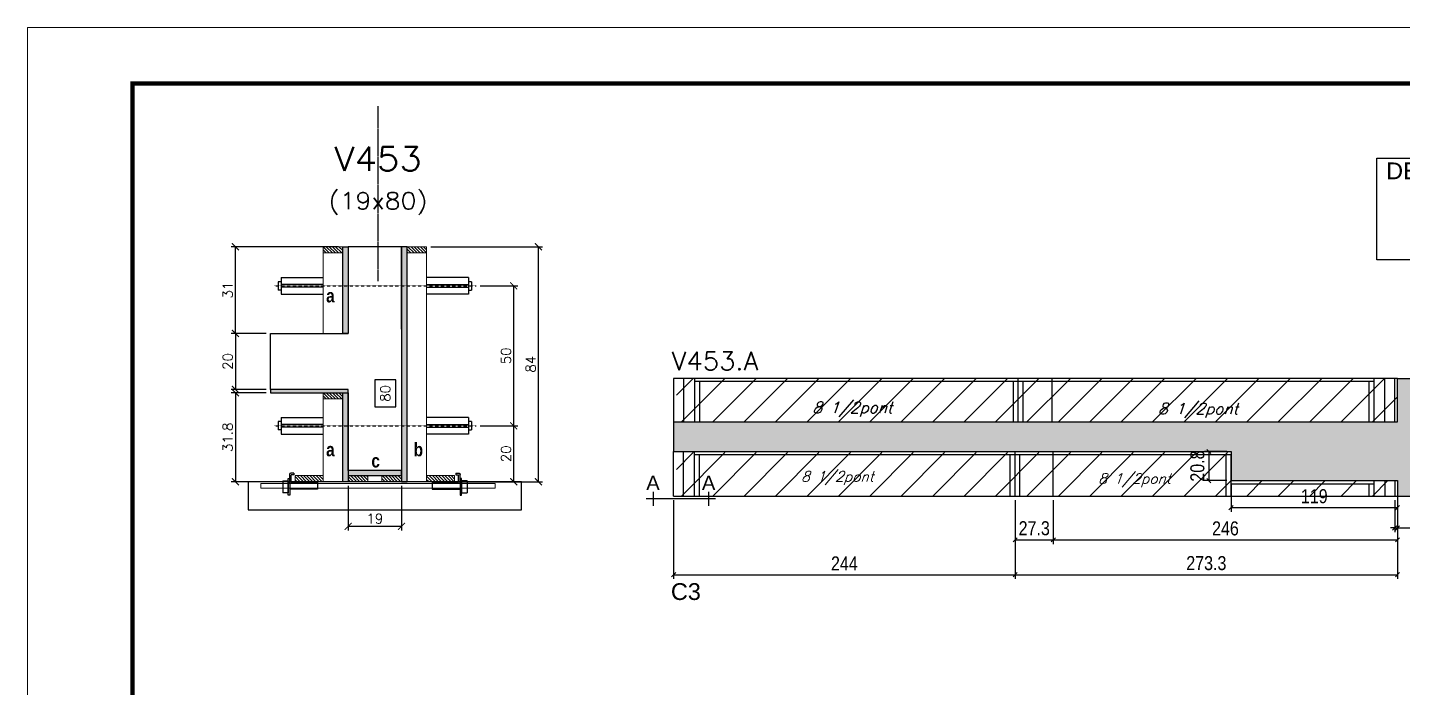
# Model space of a CAD drawing. Extents: x 137137 to 143418, y 10464 to 34486.
# Drawn here: x 138736 to 139718, y 30568 to 31040 of the extents above; entities that cross this region are included whole.
import ezdxf
from ezdxf.enums import TextEntityAlignment as Align

# ---------------------------------------------------------------- set-up
doc = ezdxf.new("R2010")
doc.units = 0
doc.linetypes.add('DASHED', pattern=[0.75, 0.5, -0.25])
doc.linetypes.add('HIDDEN', pattern=[0.375, 0.25, -0.125])
for name, color, linetype in [('5', 5, 'Continuous'), ('barrote', 251, 'Continuous'), ('COTA', 241, 'Continuous'), ('Cota Seção (2x)', 4, 'Continuous'), ('detalhes', 4, 'Continuous'), ('Painéis', 200, 'Continuous'), ('presilha', 1, 'Continuous'), ('Reaproveitamento', 251, 'Continuous'), ('SARR_2.2x7', 40, 'Continuous'), ('SARR_3.5x7', 81, 'Continuous'), ('TENSOR', 3, 'Continuous'), ('texto', 7, 'Continuous'), ('Texto de Titulo', 7, 'Continuous'), ('Texto Qtd Sarr', 242, 'Continuous')]:
    doc.layers.add(name, color=color, linetype=linetype)
for name, color, linetype, lineweight in [('CONCRETO', 251, 'Continuous', 25), ('Folhas', 255, 'Continuous', 9), ('Hachura', 251, 'Continuous', 9), ('Madeira', 126, 'Continuous', 18), ('SARRAFO DE PRESSAO', 251, 'DASHED', 9), ('SCO-___-LAJ', 2, 'Continuous', 0), ('Texto Seção', 7, 'Continuous', 15)]:
    doc.layers.add(name, color=color, linetype=linetype, lineweight=lineweight)
doc.styles.add('ARIAL', font='arial.ttf')
doc.styles.add('COTA TECNICA', font='techl___.ttf', dxfattribs={"height": 10})
doc.styles.add('REGUA-120', font='ROMANS.shx', dxfattribs={"height": 15})
doc.styles.add('Romans', font='romans.shx')
doc.styles.get("Standard").update_dxf_attribs({"font": 'arial.ttf'})
doc.styles.add('TECNICA', font='techb___.ttf', dxfattribs={"height": 10})
doc.dimstyles.new('Cota Seção (2x)', dxfattribs={"dimtxt": 7, "dimasz": 5, "dimexe": 3, "dimexo": 3, "dimgap": 2, "dimtad": 3, "dimdec": 1, "dimlfac": 0.5, "dimzin": 12, "dimdsep": 46, "dimtxsty": 'Romans', "dimblk": 'ARCHTICK', "dimcen": 0, "dimclrd": 4, "dimclre": 4, "dimclrt": 1, "dimadec": 1, "dimazin": 3, "dimtfac": 1, "dimtdec": 1, "dimtmove": 0, "dimatfit": 3, "dimldrblk": 'OBLIQUE', "dimfxl": 1, "dimtolj": 1, "dimtzin": 12, "dimarcsym": 0})
doc.dimstyles.new('Cota Seção interna', dxfattribs={"dimtxt": 7, "dimasz": 6, "dimexe": 0.18, "dimexo": 2, "dimgap": -4, "dimtad": 3, "dimdec": 1, "dimlfac": 0.5, "dimzin": 12, "dimdsep": 46, "dimtxsty": 'Romans', "dimblk": 'ARCHTICK', "dimcen": 0.09, "dimse1": 1, "dimse2": 1, "dimsd1": 1, "dimsd2": 1, "dimclrd": 180, "dimclre": 5, "dimclrt": 1, "dimadec": 0, "dimazin": 3, "dimtfac": 1, "dimtdec": 1, "dimtofl": 0, "dimtmove": 0, "dimatfit": 3, "dimldrblk": 'ARCHTICK', "dimfxl": 1, "dimtolj": 1, "dimtzin": 0, "dimarcsym": 0})
doc.dimstyles.new('PAINEL', dxfattribs={"dimtxt": 10, "dimasz": 3, "dimexe": 3, "dimexo": 3, "dimgap": 3, "dimtad": 1, "dimdec": 1, "dimzin": 12, "dimdsep": 46, "dimtxsty": 'COTA TECNICA', "dimblk1": 'OBLIQUE', "dimblk2": 'OBLIQUE', "dimsah": 1, "dimcen": 0.9, "dimclrd": 4, "dimclre": 4, "dimclrt": 240, "dimadec": 1, "dimazin": 3, "dimtfac": 1, "dimtdec": 1, "dimtmove": 0, "dimatfit": 3, "dimfxl": 1, "dimtolj": 1, "dimtzin": 12, "dimarcsym": 0})
pattern_1 = [(315, (161921.6125, 22485.7321), (1.12253202, 1.12253202), [])]

# ---------------------------------------------------------------- blocks, each defined once
blk = doc.blocks.new('9999999999')
at = {"layer": 'Folhas'}
blk.add_lwpolyline([(98138.98, 34190.21), (99623.98, 34190.21), (99623.98, 35240.21), (98138.98, 35240.21)], close=True, dxfattribs=at)
at = {"layer": 'Folhas', "color": 30, "const_width": 3}
blk.add_lwpolyline([(98213.98, 34230.21), (99583.98, 34230.21), (99583.98, 35200.21), (98213.98, 35200.21)], close=True, dxfattribs=at)
blk = doc.blocks.new('_Oblique')
at = {"color": 0, "linetype": 'ByBlock', "lineweight": -2}
blk.add_line((-0.5, -0.5), (0.5, 0.5), dxfattribs=at)
blk = doc.blocks.new('*D14')
at = {"layer": 'COTA', "color": 4, "lineweight": -2, "ltscale": 25, "transparency": 16777216}
for p, q in [((139712.72, 30702.2), (139712.72, 30679.34)), ((139714.72, 30702.2), (139714.72, 30679.34)), ((139712.72, 30682.34), (139709.72, 30682.34)), ((139712.72, 30682.34), (139714.72, 30682.34)), ((139714.72, 30682.34), (139732.84, 30682.34))]:
    blk.add_line(p, q, dxfattribs=at)
at = {"layer": 'Defpoints', "color": 0, "ltscale": 25, "transparency": 16777216}
for p in [(139712.72, 30705.2), (139714.72, 30705.2), (139714.72, 30682.34)]:
    blk.add_point(p, dxfattribs=at)
at = {"layer": 'COTA', "color": 4, "lineweight": -2, "ltscale": 25, "transparency": 16777216, "xscale": 3, "yscale": 3, "zscale": 3}
blk.add_blockref('_Oblique', (139712.72, 30682.34), dxfattribs=at)
at = {"layer": 'COTA', "color": 4, "lineweight": -2, "ltscale": 25, "transparency": 16777216, "xscale": 3, "yscale": 3, "zscale": 3, "rotation": 180}
blk.add_blockref('_Oblique', (139714.72, 30682.34), dxfattribs=at)
at = {"layer": 'COTA', "color": 240, "ltscale": 25, "transparency": 16777216, "insert": (139726.78, 30690.34), "char_height": 10, "attachment_point": 5, "style": 'COTA TECNICA'}
blk.add_mtext('\\A1;2', dxfattribs=at)
blk = doc.blocks.new('*D16')
at = {"layer": 'COTA', "color": 4, "lineweight": -2, "ltscale": 25, "transparency": 16777216}
for p, q in [((139197.47, 30702.2), (139197.47, 30645.94)), ((139441.47, 30702.2), (139441.47, 30645.94)), ((139197.47, 30648.94), (139441.47, 30648.94))]:
    blk.add_line(p, q, dxfattribs=at)
at = {"layer": 'Defpoints', "color": 0, "ltscale": 25, "transparency": 16777216}
for p in [(139197.47, 30705.2), (139441.47, 30705.2), (139441.47, 30648.94)]:
    blk.add_point(p, dxfattribs=at)
at = {"layer": 'COTA', "color": 4, "lineweight": -2, "ltscale": 25, "transparency": 16777216, "xscale": 3, "yscale": 3, "zscale": 3, "rotation": 180}
blk.add_blockref('_Oblique', (139197.47, 30648.94), dxfattribs=at)
at = {"layer": 'COTA', "color": 4, "lineweight": -2, "ltscale": 25, "transparency": 16777216, "xscale": 3, "yscale": 3, "zscale": 3}
blk.add_blockref('_Oblique', (139441.47, 30648.94), dxfattribs=at)
at = {"layer": 'COTA', "color": 240, "ltscale": 25, "transparency": 16777216, "insert": (139319.47, 30657.01), "char_height": 10, "attachment_point": 5, "style": 'COTA TECNICA'}
blk.add_mtext('\\A1;244', dxfattribs=at)
blk = doc.blocks.new('*D17')
at = {"layer": 'COTA', "color": 4, "lineweight": -2, "ltscale": 25, "transparency": 16777216}
for p, q in [((139441.47, 30702.2), (139441.47, 30670.89)), ((139468.77, 30702.2), (139468.77, 30670.89)), ((139441.47, 30673.89), (139468.77, 30673.89))]:
    blk.add_line(p, q, dxfattribs=at)
at = {"layer": 'Defpoints', "color": 0, "ltscale": 25, "transparency": 16777216}
for p in [(139441.47, 30705.2), (139468.77, 30705.2), (139468.77, 30673.89)]:
    blk.add_point(p, dxfattribs=at)
at = {"layer": 'COTA', "color": 4, "lineweight": -2, "ltscale": 25, "transparency": 16777216, "xscale": 3, "yscale": 3, "zscale": 3, "rotation": 180}
blk.add_blockref('_Oblique', (139441.47, 30673.89), dxfattribs=at)
at = {"layer": 'COTA', "color": 4, "lineweight": -2, "ltscale": 25, "transparency": 16777216, "xscale": 3, "yscale": 3, "zscale": 3}
blk.add_blockref('_Oblique', (139468.77, 30673.89), dxfattribs=at)
at = {"layer": 'COTA', "color": 240, "ltscale": 25, "transparency": 16777216, "insert": (139455.12, 30682.11), "char_height": 10, "attachment_point": 5, "style": 'COTA TECNICA'}
blk.add_mtext('\\A1;27.3', dxfattribs=at)
blk = doc.blocks.new('*D18')
at = {"layer": 'COTA', "color": 4, "lineweight": -2, "ltscale": 25, "transparency": 16777216}
for p, q in [((139468.77, 30702.2), (139468.77, 30670.89)), ((139714.72, 30702.2), (139714.72, 30670.89)), ((139468.77, 30673.89), (139714.72, 30673.89))]:
    blk.add_line(p, q, dxfattribs=at)
at = {"layer": 'Defpoints', "color": 0, "ltscale": 25, "transparency": 16777216}
for p in [(139468.77, 30705.2), (139714.72, 30705.2), (139714.72, 30673.89)]:
    blk.add_point(p, dxfattribs=at)
at = {"layer": 'COTA', "color": 4, "lineweight": -2, "ltscale": 25, "transparency": 16777216, "xscale": 3, "yscale": 3, "zscale": 3, "rotation": 180}
blk.add_blockref('_Oblique', (139468.77, 30673.89), dxfattribs=at)
at = {"layer": 'COTA', "color": 4, "lineweight": -2, "ltscale": 25, "transparency": 16777216, "xscale": 3, "yscale": 3, "zscale": 3}
blk.add_blockref('_Oblique', (139714.72, 30673.89), dxfattribs=at)
at = {"layer": 'COTA', "color": 240, "ltscale": 25, "transparency": 16777216, "insert": (139591.74, 30681.99), "char_height": 10, "attachment_point": 5, "style": 'COTA TECNICA'}
blk.add_mtext('\\A1;246', dxfattribs=at)
blk = doc.blocks.new('*D20')
at = {"layer": 'COTA', "color": 4, "lineweight": -2, "ltscale": 25, "transparency": 16777216}
for p, q in [((139441.47, 30702.2), (139441.47, 30645.94)), ((139714.72, 30702.2), (139714.72, 30645.94)), ((139441.47, 30648.94), (139714.72, 30648.94))]:
    blk.add_line(p, q, dxfattribs=at)
at = {"layer": 'Defpoints', "color": 0, "ltscale": 25, "transparency": 16777216}
for p in [(139441.47, 30705.2), (139714.72, 30705.2), (139714.72, 30648.94)]:
    blk.add_point(p, dxfattribs=at)
at = {"layer": 'COTA', "color": 4, "lineweight": -2, "ltscale": 25, "transparency": 16777216, "xscale": 3, "yscale": 3, "zscale": 3, "rotation": 180}
blk.add_blockref('_Oblique', (139441.47, 30648.94), dxfattribs=at)
at = {"layer": 'COTA', "color": 4, "lineweight": -2, "ltscale": 25, "transparency": 16777216, "xscale": 3, "yscale": 3, "zscale": 3}
blk.add_blockref('_Oblique', (139714.72, 30648.94), dxfattribs=at)
at = {"layer": 'COTA', "color": 240, "ltscale": 25, "transparency": 16777216, "insert": (139578.09, 30657.16), "char_height": 10, "attachment_point": 5, "style": 'COTA TECNICA'}
blk.add_mtext('\\A1;273.3', dxfattribs=at)
blk = doc.blocks.new('*D37')
at = {"layer": 'COTA', "color": 4, "lineweight": -2, "ltscale": 25, "transparency": 16777216}
for p, q in [((139595.72, 30713.2), (139595.72, 30693.9)), ((139714.72, 30713.2), (139714.72, 30693.9)), ((139595.72, 30696.9), (139714.72, 30696.9))]:
    blk.add_line(p, q, dxfattribs=at)
at = {"layer": 'Defpoints', "color": 0, "ltscale": 25, "transparency": 16777216}
for p in [(139595.72, 30716.2), (139714.72, 30716.2), (139714.72, 30696.9)]:
    blk.add_point(p, dxfattribs=at)
at = {"layer": 'COTA', "color": 4, "lineweight": -2, "ltscale": 25, "transparency": 16777216, "xscale": 3, "yscale": 3, "zscale": 3, "rotation": 180}
blk.add_blockref('_Oblique', (139595.72, 30696.9), dxfattribs=at)
at = {"layer": 'COTA', "color": 4, "lineweight": -2, "ltscale": 25, "transparency": 16777216, "xscale": 3, "yscale": 3, "zscale": 3}
blk.add_blockref('_Oblique', (139714.72, 30696.9), dxfattribs=at)
at = {"layer": 'COTA', "color": 240, "ltscale": 25, "transparency": 16777216, "insert": (139655.22, 30704.99), "char_height": 10, "attachment_point": 5, "style": 'COTA TECNICA'}
blk.add_mtext('\\A1;119', dxfattribs=at)
blk = doc.blocks.new('*D40')
at = {"layer": 'COTA', "color": 4, "lineweight": -2, "ltscale": 25, "transparency": 16777216}
for p, q in [((139592.72, 30737), (139576.85, 30737)), ((139579.85, 30737), (139579.85, 30716.2)), ((139592.72, 30716.2), (139576.85, 30716.2))]:
    blk.add_line(p, q, dxfattribs=at)
at = {"layer": 'Defpoints', "color": 0, "ltscale": 25, "transparency": 16777216}
for p in [(139595.72, 30737), (139579.85, 30716.2), (139595.72, 30716.2)]:
    blk.add_point(p, dxfattribs=at)
at = {"layer": 'COTA', "color": 4, "lineweight": -2, "ltscale": 25, "transparency": 16777216, "xscale": 3, "yscale": 3, "zscale": 3}
for p, rotation in [((139579.85, 30737), 90), ((139579.85, 30716.2), 270)]:
    blk.add_blockref('_Oblique', p, dxfattribs=dict(at, rotation=rotation))
at = {"layer": 'COTA', "color": 240, "ltscale": 25, "transparency": 16777216, "insert": (139571.73, 30726.6), "char_height": 10, "attachment_point": 5, "rotation": 90, "style": 'COTA TECNICA'}
blk.add_mtext('\\A1;20.8', dxfattribs=at)
blk = doc.blocks.new('titulo1')
at = {"layer": 'Defpoints', "color": 252, "linetype": 'HIDDEN', "ltscale": 2}
blk.add_line((0, 0), (0, 125), dxfattribs=at)
at = {"layer": 'Defpoints', "style": 'Romans', "oblique": 15}
blk.add_attdef('FOLHA', text='', height=10, dxfattribs=at).set_placement((0, 15.58), align=Align.MIDDLE_CENTER)
at = {"layer": 'Texto Qtd Sarr', "color": 3, "style": 'Romans', "oblique": 15}
for tag, height, p in [('TITULO', 17, (0, 71.45)), ('SEÇÃO', 12, (0, 41.55))]:
    blk.add_attdef(tag, text='', height=height, dxfattribs=at).set_placement(p, align=Align.MIDDLE_CENTER)
blk = doc.blocks.new('_ArchTick')
at = {"color": 0, "linetype": 'ByBlock', "const_width": 0.15}
blk.add_lwpolyline([(-0.5, -0.5), (0.5, 0.5)], dxfattribs=at)
blk = doc.blocks.new('*D1154')
at = {"layer": 'COTA', "color": 4, "lineweight": -2, "transparency": 16777216}
for p, q in [((139023.99, 30883.38), (139103.86, 30883.38)), ((139100.86, 30715.38), (139100.86, 30883.38)), ((139039.59, 30715.38), (139103.86, 30715.38))]:
    blk.add_line(p, q, dxfattribs=at)
at = {"layer": 'Defpoints', "color": 0, "transparency": 16777216}
for p in [(139020.99, 30883.38), (139100.86, 30883.38), (139036.59, 30715.38)]:
    blk.add_point(p, dxfattribs=at)
at = {"layer": 'COTA', "color": 4, "lineweight": -2, "transparency": 16777216, "xscale": 5, "yscale": 5, "zscale": 5}
for p, rotation in [((139100.86, 30883.38), 90), ((139100.86, 30715.38), 270)]:
    blk.add_blockref('_ArchTick', p, dxfattribs=dict(at, rotation=rotation))
at = {"layer": 'COTA', "color": 1, "transparency": 16777216, "insert": (139095.36, 30799.38), "char_height": 7, "attachment_point": 5, "rotation": 90, "style": 'Romans'}
blk.add_mtext('\\A1;84', dxfattribs=at)
blk = doc.blocks.new('*D1155')
at = {"layer": 'Cota Seção (2x)', "color": 180, "lineweight": -2, "transparency": 16777216}
for p, q in [((138998.99, 30788.19), (138983.99, 30788.19)), ((138983.99, 30788.19), (138983.99, 30768.86)), ((138998.99, 30768.86), (138998.99, 30788.19)), ((138983.99, 30768.86), (138998.99, 30768.86))]:
    blk.add_line(p, q, dxfattribs=at)
at = {"layer": 'Defpoints', "color": 0, "transparency": 16777216}
for p in [(139002.99, 30883.38), (139002.99, 30883.38), (139002.99, 30723.38)]:
    blk.add_point(p, dxfattribs=at)
at = {"layer": 'Cota Seção (2x)', "color": 1, "transparency": 16777216, "insert": (138991.49, 30778.53), "char_height": 7, "attachment_point": 5, "rotation": 90, "style": 'Romans'}
blk.add_mtext('\\A1;80', dxfattribs=at)
blk = doc.blocks.new('*D1156')
at = {"layer": 'COTA', "color": 4, "lineweight": -2, "transparency": 16777216}
for p, q in [((138906.39, 30821.38), (138881.34, 30821.38)), ((138884.34, 30821.38), (138884.34, 30781.38)), ((138906.39, 30781.38), (138881.34, 30781.38))]:
    blk.add_line(p, q, dxfattribs=at)
at = {"layer": 'Defpoints', "color": 0, "transparency": 16777216}
for p in [(138909.39, 30821.38), (138884.34, 30781.38), (138909.39, 30781.38)]:
    blk.add_point(p, dxfattribs=at)
at = {"layer": 'COTA', "color": 4, "lineweight": -2, "transparency": 16777216, "xscale": 5, "yscale": 5, "zscale": 5}
for p, rotation in [((138884.34, 30821.38), 90), ((138884.34, 30781.38), 270)]:
    blk.add_blockref('_ArchTick', p, dxfattribs=dict(at, rotation=rotation))
at = {"layer": 'COTA', "color": 1, "transparency": 16777216, "insert": (138878.84, 30801.38), "char_height": 7, "attachment_point": 5, "rotation": 90, "style": 'Romans'}
blk.add_mtext('\\A1;20', dxfattribs=at)
blk = doc.blocks.new('*D1157')
at = {"layer": 'COTA', "color": 4, "lineweight": -2, "transparency": 16777216}
for p, q in [((138906.39, 30778.98), (138881.34, 30778.98)), ((138884.34, 30778.98), (138884.34, 30715.38)), ((138928.39, 30715.38), (138881.34, 30715.38))]:
    blk.add_line(p, q, dxfattribs=at)
at = {"layer": 'Defpoints', "color": 0, "transparency": 16777216}
for p in [(138909.39, 30778.98), (138884.34, 30715.38), (138931.39, 30715.38)]:
    blk.add_point(p, dxfattribs=at)
at = {"layer": 'COTA', "color": 4, "lineweight": -2, "transparency": 16777216, "xscale": 5, "yscale": 5, "zscale": 5}
for p, rotation in [((138884.34, 30778.98), 90), ((138884.34, 30715.38), 270)]:
    blk.add_blockref('_ArchTick', p, dxfattribs=dict(at, rotation=rotation))
at = {"layer": 'COTA', "color": 1, "transparency": 16777216, "insert": (138878.84, 30747.18), "char_height": 7, "attachment_point": 5, "rotation": 90, "style": 'Romans'}
blk.add_mtext('\\A1;31.8', dxfattribs=at)
blk = doc.blocks.new('PRESILHA METÁLICA 1')
at = {"layer": 'presilha'}
for p, q in [((6, 15.5), (7.5, 15.5)), ((6, -2.5), (6, 15.5)), ((7.5, 10.6), (7.5, 19.9)), ((7.5, 15.5), (7.5, -2.5)), ((12, 21), (8.6, 21)), ((9, 11.6), (9, 18.9)), ((12, 19.5), (9.6, 19.5)), ((12, 21), (12, 19.5)), ((0, 13), (6, 13)), ((0, 13), (0, 0)), ((6, 0), (0, 0)), ((6, 13), (6, 0)), ((37.5, 4.1), (7.5, 4.1)), ((37.5, 11), (9.6, 11)), ((37.5, 11), (37.5, 4.1)), ((7.5, -2.5), (6, -2.5))]:
    blk.add_line(p, q, dxfattribs=at)
for centre, radius, start, end in [((8.6, 19.9), 1.14, 90, 180), ((9.6, 18.9), 0.57, 90, 180), ((9.6, 11.6), 0.57, 180, 270)]:
    blk.add_arc(centre, radius, start, end, dxfattribs=at)
blk = doc.blocks.new('*D1158')
at = {"layer": 'COTA', "color": 4, "lineweight": -2, "transparency": 16777216}
for p, q in [((138964.99, 30712.38), (138964.99, 30680.55)), ((139002.99, 30712.38), (139002.99, 30680.55)), ((138964.99, 30683.55), (139002.99, 30683.55))]:
    blk.add_line(p, q, dxfattribs=at)
at = {"layer": 'Defpoints', "color": 0, "transparency": 16777216}
for p in [(138964.99, 30715.38), (139002.99, 30715.38), (139002.99, 30683.55)]:
    blk.add_point(p, dxfattribs=at)
at = {"layer": 'COTA', "color": 4, "lineweight": -2, "transparency": 16777216, "xscale": 5, "yscale": 5, "zscale": 5, "rotation": 180}
blk.add_blockref('_ArchTick', (138964.99, 30683.55), dxfattribs=at)
at = {"layer": 'COTA', "color": 4, "lineweight": -2, "transparency": 16777216, "xscale": 5, "yscale": 5, "zscale": 5}
blk.add_blockref('_ArchTick', (139002.99, 30683.55), dxfattribs=at)
at = {"layer": 'COTA', "color": 1, "transparency": 16777216, "insert": (138983.99, 30689.05), "char_height": 7, "attachment_point": 5, "style": 'Romans'}
blk.add_mtext('\\A1;19', dxfattribs=at)
blk = doc.blocks.new('*D1159')
at = {"layer": 'COTA', "color": 4, "lineweight": -2, "transparency": 16777216}
for p, q in [((139059.3, 30755.38), (139086.19, 30755.38)), ((139083.19, 30715.38), (139083.19, 30755.38)), ((139043.99, 30715.38), (139086.19, 30715.38))]:
    blk.add_line(p, q, dxfattribs=at)
at = {"layer": 'Defpoints', "color": 0, "transparency": 16777216}
for p in [(139056.3, 30755.38), (139083.19, 30755.38), (139040.99, 30715.38)]:
    blk.add_point(p, dxfattribs=at)
at = {"layer": 'COTA', "color": 4, "lineweight": -2, "transparency": 16777216, "xscale": 5, "yscale": 5, "zscale": 5}
for p, rotation in [((139083.19, 30755.38), 90), ((139083.19, 30715.38), 270)]:
    blk.add_blockref('_ArchTick', p, dxfattribs=dict(at, rotation=rotation))
at = {"layer": 'COTA', "color": 1, "transparency": 16777216, "insert": (139077.69, 30735.38), "char_height": 7, "attachment_point": 5, "rotation": 90, "style": 'Romans'}
blk.add_mtext('\\A1;20', dxfattribs=at)
blk = doc.blocks.new('*D1160')
at = {"layer": 'COTA', "color": 4, "lineweight": -2, "transparency": 16777216}
for p, q in [((138957.99, 30883.38), (138881.34, 30883.38)), ((138884.34, 30821.38), (138884.34, 30883.38)), ((138906.39, 30821.38), (138881.34, 30821.38))]:
    blk.add_line(p, q, dxfattribs=at)
at = {"layer": 'Defpoints', "color": 0, "transparency": 16777216}
for p in [(138884.34, 30883.38), (138960.99, 30883.38), (138909.39, 30821.38)]:
    blk.add_point(p, dxfattribs=at)
at = {"layer": 'COTA', "color": 4, "lineweight": -2, "transparency": 16777216, "xscale": 5, "yscale": 5, "zscale": 5}
for p, rotation in [((138884.34, 30883.38), 90), ((138884.34, 30821.38), 270)]:
    blk.add_blockref('_ArchTick', p, dxfattribs=dict(at, rotation=rotation))
at = {"layer": 'COTA', "color": 1, "transparency": 16777216, "insert": (138878.84, 30852.38), "char_height": 7, "attachment_point": 5, "rotation": 90, "style": 'Romans'}
blk.add_mtext('\\A1;31', dxfattribs=at)
blk = doc.blocks.new('*D1161')
at = {"layer": 'COTA', "color": 4, "lineweight": -2, "transparency": 16777216}
for p, q in [((139059.3, 30855.38), (139086.19, 30855.38)), ((139083.19, 30755.38), (139083.19, 30855.38)), ((139059.3, 30755.38), (139086.19, 30755.38))]:
    blk.add_line(p, q, dxfattribs=at)
at = {"layer": 'Defpoints', "color": 0, "transparency": 16777216}
for p in [(139056.3, 30855.38), (139083.19, 30855.38), (139056.3, 30755.38)]:
    blk.add_point(p, dxfattribs=at)
at = {"layer": 'COTA', "color": 4, "lineweight": -2, "transparency": 16777216, "xscale": 5, "yscale": 5, "zscale": 5}
for p, rotation in [((139083.19, 30855.38), 90), ((139083.19, 30755.38), 270)]:
    blk.add_blockref('_ArchTick', p, dxfattribs=dict(at, rotation=rotation))
at = {"layer": 'COTA', "color": 1, "transparency": 16777216, "insert": (139077.69, 30805.38), "char_height": 7, "attachment_point": 5, "rotation": 90, "style": 'Romans'}
blk.add_mtext('\\A1;50', dxfattribs=at)

msp = doc.modelspace()

# ---------------------------------------------------------------- hatches: boundary and pattern name
at = {"layer": 'COTA', "linetype": 'ByBlock'}
h = msp.add_hatch(dxfattribs=at)
h.set_pattern_fill('AR-CONC', color=256, scale=0.03)
h.paths.add_polyline_path([(139903.72, 30737), (140030.72, 30737), (140030.72, 30758.2), (139784.72, 30758.2), (139784.72, 30789.2), (139714.72, 30789.2), (139714.72, 30758.2), (139197.47, 30758.2), (139197.47, 30737), (139595.72, 30737), (139595.72, 30716.2), (139714.72, 30716.2), (139714.72, 30705.2), (139784.72, 30705.2), (139784.72, 30716.2), (139903.72, 30716.2)])
h.paths.add_polyline_path([(139927.98, 30709.89), (139927.98, 30743.83), (139907.4, 30743.83), (139907.4, 30709.89)], flags=25)
h.paths.add_polyline_path([(139581.55, 30709.89), (139581.55, 30743.83), (139560.97, 30743.83), (139560.97, 30709.89)], flags=25)
at = {"layer": 'Hachura'}
h = msp.add_hatch(dxfattribs=at)
h.set_pattern_fill('ANSI31', color=256, scale=0.5, angle=270, style=0)
h.set_pattern_definition([(315, (161921.6125, 22575.7321), (1.12253202, 1.12253202), [])])
h.paths.add_polyline_path([(138960.99, 30878.98), (138960.99, 30883.38), (138946.99, 30883.38), (138946.99, 30878.98)])
h = msp.add_hatch(color=256, dxfattribs=at)
h.dxf.hatch_style = 1
h.paths.add_polyline_path([(138960.99, 30883.38), (138964.99, 30883.38), (138964.99, 30821.38), (138960.99, 30821.38)])
h = msp.add_hatch(color=256, dxfattribs=at)
h.dxf.hatch_style = 1
h.paths.add_polyline_path([(139006.99, 30883.38), (139002.99, 30883.38), (139002.99, 30715.38), (139006.99, 30715.38)])
h = msp.add_hatch(dxfattribs=at)
h.set_pattern_fill('ANSI31', color=256, scale=0.5, angle=270, style=0)
h.set_pattern_definition([(315, (161921.6125, 22575.7321), (1.12253202, 1.12253202), [])])
h.paths.add_polyline_path([(139006.99, 30878.98), (139006.99, 30883.38), (139020.99, 30883.38), (139020.99, 30878.98)])
h = msp.add_hatch(color=256, dxfattribs=at)
h.dxf.hatch_style = 1
h.paths.add_polyline_path([(138964.99, 30778.98), (138964.99, 30781.38), (138909.39, 30781.38), (138909.39, 30778.98)])
h = msp.add_hatch(dxfattribs=at)
h.set_pattern_fill('ANSI31', color=256, scale=0.5, angle=270, style=0)
h.set_pattern_definition([(315, (161921.6125, 22471.3321), (1.12253202, 1.12253202), [])])
h.paths.add_polyline_path([(138960.99, 30774.58), (138960.99, 30778.98), (138946.99, 30778.98), (138946.99, 30774.58)])
h = msp.add_hatch(color=256, dxfattribs=at)
h.dxf.hatch_style = 1
h.paths.add_polyline_path([(138960.99, 30778.98), (138964.99, 30778.98), (138964.99, 30715.38), (138960.99, 30715.38)])
h = msp.add_hatch(color=256, dxfattribs=at)
h.dxf.hatch_style = 1
h.paths.add_polyline_path([(139002.99, 30719.78), (139002.99, 30723.38), (138964.99, 30723.38), (138964.99, 30719.78)])
h = msp.add_hatch(dxfattribs=at)
h.set_pattern_fill('ANSI31', color=256, scale=0.5, angle=270, style=0)
h.set_pattern_definition(pattern_1)
h.paths.add_polyline_path([(138926.99, 30715.38), (138926.99, 30719.78), (138946.99, 30719.78), (138946.99, 30715.38)])
h = msp.add_hatch(dxfattribs=at)
h.set_pattern_fill('ANSI31', color=256, scale=0.5, angle=270, style=0)
h.set_pattern_definition(pattern_1)
h.paths.add_polyline_path([(138964.99, 30715.38), (138964.99, 30719.78), (138978.99, 30719.78), (138978.99, 30715.38)])
h = msp.add_hatch(dxfattribs=at)
h.set_pattern_fill('ANSI31', color=256, scale=0.5, angle=270, style=0)
h.set_pattern_definition(pattern_1)
h.paths.add_polyline_path([(139002.99, 30715.38), (139002.99, 30719.78), (138988.99, 30719.78), (138988.99, 30715.38)])
h = msp.add_hatch(dxfattribs=at)
h.set_pattern_fill('ANSI31', color=256, scale=0.5, angle=270, style=0)
h.set_pattern_definition(pattern_1)
h.paths.add_polyline_path([(139040.99, 30715.38), (139040.99, 30719.78), (139020.99, 30719.78), (139020.99, 30715.38)])
at = {"layer": 'Reaproveitamento', "linetype": 'ByBlock'}
h = msp.add_hatch(dxfattribs=at)
h.set_pattern_fill('ANSI31', color=256, scale=5)
h.set_pattern_definition([(45, (-1422.748, -2261.598), (-11.2253202, 11.2253202), [])])
h.paths.add_polyline_path([(139714.72, 30758.2), (139714.72, 30789.2), (139299.47, 30789.2), (139199.47, 30789.2), (139199.47, 30758.2), (139299.47, 30758.2)])
h = msp.add_hatch(dxfattribs=at)
h.set_pattern_fill('ANSI31', color=256, scale=5)
h.set_pattern_definition([(45, (-1422.748, -2314.598), (-11.2253202, 11.2253202), [])])
h.paths.add_polyline_path([(139714.72, 30716.2), (139595.72, 30716.2), (139595.72, 30736.2), (139299.47, 30736.2), (139199.47, 30736.2), (139199.47, 30705.2), (139299.47, 30705.2), (139714.72, 30705.2)])

# ---------------------------------------------------------------- linework, layer by layer
at = {"ltscale": 3}
for p, q in [((138916.99, 30861.38), (138916.99, 30849.38)), ((138916.99, 30861.38), (138946.99, 30861.38)), ((139050.99, 30861.38), (139020.99, 30861.38)), ((139050.99, 30861.38), (139050.99, 30849.38)), ((138914.99, 30858.38), (138914.99, 30852.38)), ((138916.99, 30858.38), (138914.99, 30858.38)), ((138916.99, 30852.38), (138914.99, 30852.38)), ((138946.99, 30856.38), (138916.99, 30856.38)), ((138946.99, 30854.38), (138916.99, 30854.38)), ((139020.99, 30856.38), (139050.99, 30856.38)), ((139020.99, 30854.38), (139050.99, 30854.38)), ((139052.99, 30858.38), (139050.99, 30858.38)), ((139050.99, 30852.38), (139052.99, 30852.38)), ((139052.99, 30858.38), (139052.99, 30852.38)), ((138916.99, 30849.38), (138946.99, 30849.38)), ((139050.99, 30849.38), (139020.99, 30849.38)), ((138916.99, 30761.38), (138916.99, 30749.38)), ((138916.99, 30761.38), (138946.99, 30761.38)), ((139050.99, 30761.38), (139020.99, 30761.38)), ((139050.99, 30761.38), (139050.99, 30749.38)), ((138914.99, 30758.38), (138914.99, 30752.38)), ((138916.99, 30758.38), (138914.99, 30758.38)), ((138916.99, 30752.38), (138914.99, 30752.38)), ((138946.99, 30756.38), (138916.99, 30756.38)), ((138946.99, 30754.38), (138916.99, 30754.38)), ((139020.99, 30756.38), (139050.99, 30756.38)), ((139020.99, 30754.38), (139050.99, 30754.38)), ((139052.99, 30758.38), (139050.99, 30758.38)), ((139050.99, 30752.38), (139052.99, 30752.38)), ((139052.99, 30758.38), (139052.99, 30752.38)), ((138916.99, 30749.38), (138946.99, 30749.38)), ((139050.99, 30749.38), (139020.99, 30749.38))]:
    msp.add_line(p, q, dxfattribs=at)
at = {"linetype": 'ByBlock'}
msp.add_lwpolyline([(139700, 30946.68), (139822.28, 30946.68), (139822.28, 30874.06), (139700, 30874.06)], close=True, dxfattribs=at)
at = {"layer": 'barrote'}
msp.add_lwpolyline([(138893.54, 30695.38), (139088.72, 30695.38), (139088.72, 30715.38), (138893.54, 30715.38)], close=True, dxfattribs=at)
at = {"layer": 'CONCRETO'}
for p, q in [((139002.99, 30883.38), (138964.99, 30883.38)), ((139002.99, 30824.38), (139002.99, 30883.38)), ((139002.99, 30883.38), (139002.99, 30883.38)), ((139002.99, 30883.38), (139002.99, 30723.38)), ((138909.39, 30781.38), (138909.39, 30821.38)), ((138909.39, 30821.38), (138964.99, 30821.38)), ((138964.99, 30781.38), (138909.39, 30781.38)), ((138964.99, 30723.38), (138964.99, 30781.38)), ((139002.99, 30723.38), (138964.99, 30723.38))]:
    msp.add_line(p, q, dxfattribs=at)
at = {"layer": 'COTA', "linetype": 'ByBlock'}
for p, q in [((139714.72, 30789.2), (139784.72, 30789.2)), ((139197.47, 30758.2), (139197.47, 30737)), ((139714.72, 30705.2), (139784.72, 30705.2))]:
    msp.add_line(p, q, dxfattribs=at)
at = {"layer": 'detalhes'}
for p, q in [((139227.27, 30703.27), (139177.9, 30703.27)), ((139182.9, 30708.27), (139182.9, 30698.27)), ((139222.27, 30708.27), (139222.27, 30698.27))]:
    msp.add_line(p, q, dxfattribs=at)
at = {"layer": 'Madeira'}
for points in [[(138960.99, 30878.98), (138960.99, 30883.38), (138946.99, 30883.38), (138946.99, 30878.98)], [(138960.99, 30883.38), (138946.99, 30883.38), (138946.99, 30821.38), (138960.99, 30821.38)], [(139006.99, 30878.98), (139006.99, 30883.38), (139020.99, 30883.38), (139020.99, 30878.98)], [(139006.99, 30883.38), (139020.99, 30883.38), (139020.99, 30715.38), (139006.99, 30715.38)], [(138960.99, 30774.58), (138960.99, 30778.98), (138946.99, 30778.98), (138946.99, 30774.58)], [(138960.99, 30778.98), (138946.99, 30778.98), (138946.99, 30715.38), (138960.99, 30715.38)], [(138926.99, 30715.38), (138926.99, 30719.78), (138946.99, 30719.78), (138946.99, 30715.38)], [(138964.99, 30715.38), (138964.99, 30719.78), (138978.99, 30719.78), (138978.99, 30715.38)], [(139002.99, 30715.38), (139002.99, 30719.78), (138988.99, 30719.78), (138988.99, 30715.38)], [(139040.99, 30715.38), (139040.99, 30719.78), (139020.99, 30719.78), (139020.99, 30715.38)]]:
    msp.add_lwpolyline(points, close=True, dxfattribs=at)
at = {"layer": 'Painéis', "ltscale": 25}
for p, q in [((139714.72, 30789.2), (139197.47, 30789.2)), ((139197.47, 30789.2), (139197.47, 30758.2)), ((139443.47, 30789.2), (139443.47, 30758.2)), ((139468.03, 30758.2), (139468.03, 30789.2)), ((139712.72, 30758.2), (139712.72, 30789.2)), ((139714.72, 30758.2), (139714.72, 30789.2)), ((139197.47, 30758.2), (139714.72, 30758.2))]:
    msp.add_line(p, q, dxfattribs=at)
at = {"layer": 'Painéis'}
for p, q in [((139197.47, 30737), (139595.72, 30737)), ((139197.47, 30705.2), (139197.47, 30737)), ((139441.47, 30705.2), (139441.47, 30737)), ((139468.77, 30705.2), (139468.77, 30737)), ((139595.72, 30737), (139595.72, 30716.2)), ((139595.72, 30716.2), (139714.72, 30716.2)), ((139712.72, 30716.2), (139712.72, 30705.2)), ((139714.72, 30716.2), (139714.72, 30705.2)), ((139197.47, 30705.2), (139595.72, 30705.2)), ((139595.72, 30705.2), (139714.72, 30705.2))]:
    msp.add_line(p, q, dxfattribs=at)
for points in [[(138960.99, 30883.38), (138964.99, 30883.38), (138964.99, 30821.38), (138960.99, 30821.38)], [(139006.99, 30883.38), (139002.99, 30883.38), (139002.99, 30715.38), (139006.99, 30715.38)], [(138964.99, 30778.98), (138964.99, 30781.38), (138909.39, 30781.38), (138909.39, 30778.98)], [(138960.99, 30778.98), (138964.99, 30778.98), (138964.99, 30715.38), (138960.99, 30715.38)], [(139002.99, 30719.78), (139002.99, 30723.38), (138964.99, 30723.38), (138964.99, 30719.78)]]:
    msp.add_lwpolyline(points, close=True, dxfattribs=at)
at = {"layer": 'SARR_2.2x7', "linetype": 'Continuous'}
for p, q in [((139204.47, 30789.2), (139204.47, 30758.2)), ((139443.47, 30787), (139212.47, 30787)), ((139697.72, 30787), (139443.47, 30787)), ((139705.72, 30758.2), (139705.72, 30789.2)), ((139204.47, 30705.2), (139204.47, 30737)), ((139212.47, 30734.8), (139441.47, 30734.8)), ((139441.47, 30734.8), (139595.72, 30734.8)), ((139595.72, 30714), (139697.72, 30714)), ((139705.72, 30716.2), (139705.72, 30705.2))]:
    msp.add_line(p, q, dxfattribs=at)
at = {"layer": 'SARR_3.5x7'}
for p, q in [((139212.47, 30789.2), (139212.47, 30758.2)), ((139215.97, 30787), (139215.97, 30758.2)), ((139439.97, 30787), (139439.97, 30758.2)), ((139446.97, 30787), (139446.97, 30758.2)), ((139694.22, 30787), (139694.22, 30758.2)), ((139697.72, 30789.2), (139697.72, 30758.2)), ((139212.47, 30705.2), (139212.47, 30737)), ((139215.97, 30705.2), (139215.97, 30734.8)), ((139438.02, 30705.2), (139438.02, 30734.8)), ((139444.92, 30705.2), (139444.92, 30734.8)), ((139592.22, 30705.2), (139592.22, 30734.8)), ((139595.72, 30705.2), (139595.72, 30734.8)), ((139694.22, 30714), (139694.22, 30705.2)), ((139697.72, 30716.2), (139697.72, 30705.2))]:
    msp.add_line(p, q, dxfattribs=at)
at = {"layer": 'SCO-___-LAJ', "color": 1}
msp.add_lwpolyline([(138902.54, 30714.04), (139069.85, 30714.04), (139069.85, 30710.84), (138902.54, 30710.84)], close=True, dxfattribs=at)
at = {"layer": 'TENSOR', "linetype": 'HIDDEN', "ltscale": 0.5}
for p, q in [((138911.99, 30855.38), (139056.3, 30855.38)), ((138911.99, 30755.38), (139056.3, 30755.38))]:
    msp.add_line(p, q, dxfattribs=at)

# ---------------------------------------------------------------- block references
at = {"layer": 'presilha', "yscale": 0.6666666666666666, "zscale": 0.6666666666666666}
for p, xscale in [((138918.12, 30707.41), 0.6666666666666666), ((139049.86, 30707.41), -0.6666666666666666)]:
    msp.add_blockref('PRESILHA METÁLICA 1', p, dxfattribs=dict(at, xscale=xscale))
at = {"layer": 'SARRAFO DE PRESSAO', "color": 6, "linetype": 'ByBlock'}
msp.add_blockref('9999999999', (40596.81, -4200.15), dxfattribs=at)
at = {"layer": 'Texto Seção'}
ref = msp.add_blockref('titulo1', (138986.27, 30858.72), dxfattribs=at)
ref.add_attrib('TITULO', 'V453', dxfattribs={"layer": 'Texto de Titulo', "color": 7, "height": 17, "style": 'Romans', "width": 1.1}).set_placement((138986.27, 30946.22), align=Align.MIDDLE_CENTER)
ref.add_attrib('SEÇÃO', '(19x80)', dxfattribs={"layer": 'Texto de Titulo', "color": 7, "height": 12, "style": 'Romans', "width": 1.1}).set_placement((138986.27, 30916.22), align=Align.MIDDLE_CENTER)

# ---------------------------------------------------------------- texts
at = {"layer": '5', "color": 7, "linetype": 'Continuous'}
msp.add_text('DETALHE A-A', height=12, rotation=359.99996, dxfattribs=at).set_placement((139706.57, 30931.57))
at = {"layer": '5', "linetype": 'Continuous'}
msp.add_text('C3', height=12, rotation=0.00004, dxfattribs=at).set_placement((139195.51, 30630.89))
at = {"layer": 'detalhes', "style": 'TECNICA'}
for s, p in [('a', (138949.16, 30843.58)), ('b', (139011.71, 30733.57)), ('a', (138949.16, 30733.58)), ('c', (138981.47, 30725.61))]:
    msp.add_text(s, height=9.6, dxfattribs=at).set_placement(p)
at = {"layer": 'detalhes', "color": 0, "linetype": 'Continuous', "style": 'ARIAL'}
for p in [(139182.71, 30714.69), (139222.47, 30714.69)]:
    msp.add_text('A', height=10.22, dxfattribs=at).set_placement(p, align=Align.MIDDLE_CENTER)
at = {"layer": 'texto', "color": 2, "attachment_point": 5, "style": 'Romans'}
for insert, char_height in [((139325.21, 30767.1), 8), ((139572.13, 30766.33), 8), ((139314.49, 30718), 7.2737), ((139526.77, 30716.46), 7.2737)]:
    msp.add_mtext('{\\Q19;\\C256;8 1/2pont}', dxfattribs=dict(at, insert=insert, char_height=char_height))
at = {"layer": 'Texto Seção', "style": 'REGUA-120', "width": 1.05}
msp.add_text('V453.A', height=13, dxfattribs=at).set_placement((139196.05, 30795.22))

# ---------------------------------------------------------------- dimensions: what is measured, and where the dimension line sits
at = {"layer": 'COTA'}
for base, p1, p2, picture, middle in [((138884.34, 30883.38), (138909.39, 30821.38), (138960.99, 30883.38), '*D1160', (138878.84, 30852.38)), ((139083.19, 30855.38), (139056.3, 30755.38), (139056.3, 30855.38), '*D1161', (139077.69, 30805.38)), ((138884.34, 30781.38), (138909.39, 30821.38), (138909.39, 30781.38), '*D1156', (138878.84, 30801.38)), ((138884.34, 30715.38), (138909.39, 30778.98), (138931.39, 30715.38), '*D1157', (138878.84, 30747.18)), ((139083.19, 30755.38), (139040.99, 30715.38), (139056.3, 30755.38), '*D1159', (139077.69, 30735.38))]:
    dim = msp.add_linear_dim(base=base, p1=p1, p2=p2, angle=90, dimstyle='Cota Seção (2x)', dxfattribs=at)
    dim.commit()
    dim.dimension.update_dxf_attribs({"geometry": picture, "text_midpoint": middle})
dim = msp.add_linear_dim(base=(139100.86, 30883.38), p1=(139036.59, 30715.38), p2=(139020.99, 30883.38), angle=90, dimstyle='Cota Seção (2x)', dxfattribs=at)
dim.commit()
dim.dimension.update_dxf_attribs({"geometry": '*D1154', "text_midpoint": (139100.86, 30799.38), "dimtype": 160})
at = {"layer": 'COTA', "ltscale": 25}
dim = msp.add_linear_dim(base=(139579.85, 30716.2), p1=(139595.72, 30737), p2=(139595.72, 30716.2), angle=90, dimstyle='PAINEL', dxfattribs=at)
dim.commit()
dim.dimension.update_dxf_attribs({"geometry": '*D40', "text_midpoint": (139579.85, 30726.6), "dimtype": 160})
at = {"layer": 'COTA'}
dim = msp.add_linear_dim(base=(139002.99, 30683.55), p1=(138964.99, 30715.38), p2=(139002.99, 30715.38), dimstyle='Cota Seção (2x)', dxfattribs=at)
dim.commit()
dim.dimension.update_dxf_attribs({"geometry": '*D1158', "text_midpoint": (138983.99, 30689.05)})
at = {"layer": 'COTA', "ltscale": 25}
for base, p1, p2, picture, middle in [((139714.72, 30696.9), (139595.72, 30716.2), (139714.72, 30716.2), '*D37', (139655.22, 30704.99)), ((139441.47, 30648.94), (139197.47, 30705.2), (139441.47, 30705.2), '*D16', (139319.47, 30657.01)), ((139714.7245, 30648.9407), (139441.4655, 30705.2041), (139714.7245, 30705.2041), '*D20', (139578.095, 30657.16)), ((139714.72, 30682.34), (139712.72, 30705.2), (139714.72, 30705.2), '*D14', (139726.78, 30690.34))]:
    dim = msp.add_linear_dim(base=base, p1=p1, p2=p2, dimstyle='PAINEL', dxfattribs=at)
    dim.commit()
    dim.dimension.update_dxf_attribs({"geometry": picture, "text_midpoint": middle})
dim = msp.add_linear_dim(base=(139468.77, 30673.89), p1=(139441.47, 30705.2), p2=(139468.77, 30705.2), dimstyle='PAINEL', dxfattribs=at)
dim.commit()
dim.dimension.update_dxf_attribs({"geometry": '*D17', "text_midpoint": (139455.12, 30673.89), "dimtype": 160})
dim = msp.add_linear_dim(base=(139714.7245, 30673.8868), p1=(139468.7655, 30705.2041), p2=(139714.7245, 30705.2041), dimstyle='PAINEL', override={"dimtmove": 1}, dxfattribs=at)
dim.commit()
dim.dimension.update_dxf_attribs({"geometry": '*D18', "text_midpoint": (139591.745, 30681.9891)})
at = {"layer": 'Cota Seção (2x)'}
dim = msp.add_linear_dim(base=(139002.99, 30883.38), p1=(139002.99, 30723.38), p2=(139002.99, 30883.38), angle=90, dimstyle='Cota Seção interna', dxfattribs=at)
dim.commit()
dim.dimension.update_dxf_attribs({"geometry": '*D1155', "text_midpoint": (139002.99, 30778.53), "dimtype": 160})

doc.saveas('drawing.dxf')
